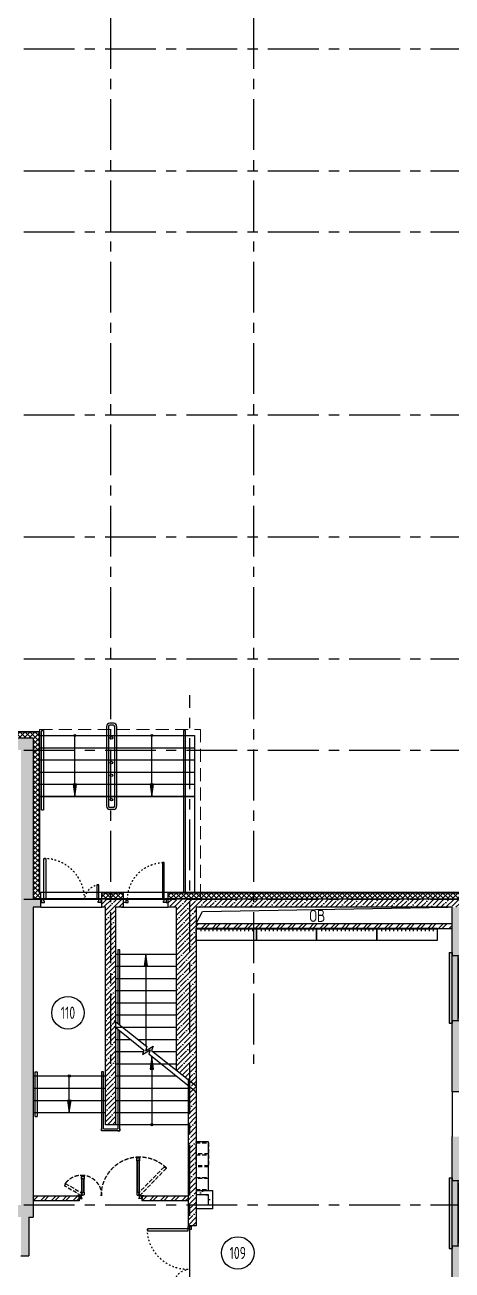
# Model space of a CAD drawing. Header units: millimetres. Extents: x -106726 to 8952771, y -150083 to 686385.
# Drawn here: x 51465 to 61965, y 18355 to 48984 of the extents above; entities that cross this region are included whole.
import ezdxf
from ezdxf import colors
from ezdxf.entities.mleader import LeaderData, LeaderLine
from ezdxf.enums import TextEntityAlignment as Align
from ezdxf.math import Vec2, Vec3

# ---------------------------------------------------------------- set-up
doc = ezdxf.new("R2018")
doc.units = ezdxf.units.MM
for name, pattern in [('ACAD_ISO03W100', [30, 12, -18]), ('CENTER', [2, 1.25, -0.25, 0.25, -0.25]), ('DASHED', [19.05, 12.7, -6.35]), ('HIDDEN', [6, 4, -2]), ('ГОСТ 2.303 4', [7, 5, -2, 0])]:
    doc.linetypes.add(name, pattern=pattern)
doc.layers.add('АР_Названия помещений', color=124, linetype='Continuous', lineweight=5, plot=False)
doc.layers.add('АР_Номер помещения', color=1, linetype='Continuous', lineweight=25)
doc.styles.add('ICOCPEUR', font='isocpeur.ttf')
doc.styles.add('ISOCPEUR', font='isocpeur.ttf', dxfattribs={"width": 0.7})
doc.styles.get("Standard").update_dxf_attribs({"font": 'arial.ttf'})
doc.linetypes.add('Ground1', pattern='A,12,[130,ltypeshp.shx,S=3,R=-150,X=0,Y=-2.598],3,[130,ltypeshp.shx,S=3,R=-150,X=0,Y=-2.598],3,[130,ltypeshp.shx,S=3,R=-150,X=0,Y=-2.598],0', length=18)
doc.linetypes.add('Ground2', pattern='A,12,[130,ltypeshp.shx,S=3,R=-210,X=0,Y=-2.598],3,[130,ltypeshp.shx,S=3,R=-210,X=0,Y=-2.598],3,[130,ltypeshp.shx,S=3,R=-210,X=0,Y=-2.598],0', length=18)
pattern_1 = [(45, (-951587.81, 109999.9), (-123.743687, 123.743687), []), (45, (-951464.07, 109999.9), (-123.743687, 123.743687), [218.75, -43.75, 0, -43.75])]

# ---------------------------------------------------------------- blocks, each defined once
blk = doc.blocks.new('*U605')
h = blk.add_hatch(color=8)
h.dxf.hatch_style = 1
edge = h.paths.add_edge_path()
edge.add_arc((0, 0), 27.6, 359.64, 719.64)
h = blk.add_hatch(color=8)
h.dxf.hatch_style = 1
h.paths.add_polyline_path([(600, -44), (600, 44), (900, 0)])
at = {"color": 8}
blk.add_line((900, 0), (0, 0), dxfattribs=at)
blk.add_lwpolyline([(600, 44), (600, -44), (900, 0), (600, 44)], dxfattribs=at)
blk.add_circle((0, 0), 27.6, dxfattribs=at)
blk = doc.blocks.new('*U619')
h = blk.add_hatch(color=8)
h.dxf.hatch_style = 1
edge = h.paths.add_edge_path()
edge.add_arc((0, 0), 27.6, 359.64, 719.64)
h = blk.add_hatch(color=8)
h.dxf.hatch_style = 1
h.paths.add_polyline_path([(1367, -44), (1367, 44), (1667, 0)])
at = {"color": 8}
blk.add_line((1667, 0), (0, 0), dxfattribs=at)
blk.add_lwpolyline([(1367, 44), (1367, -44), (1667, 0), (1367, 44)], dxfattribs=at)
blk.add_circle((0, 0), 27.6, dxfattribs=at)
blk = doc.blocks.new('Полуторная_на лестницу')
at = {"color": 8}
for points in [[(75, 80), (75, 1080), (125, 1080), (125, 80)], [(1375, 430), (1375, 80), (1425, 80), (1425, 430)]]:
    blk.add_lwpolyline(points, close=True, dxfattribs=at)
for points in [[(0, 0), (0, 80), (20, 80), (20, 0), (0, 0)], [(20, 80), (20, 0), (90, 0), (90, 30), (75, 30), (75, 80), (20, 80)], [(1480, 80), (1480, 0), (1410, 0), (1410, 30), (1425, 30), (1425, 80), (1480, 80)], [(1500, 0), (1500, 80), (1480, 80), (1480, 0), (1500, 0)]]:
    blk.add_lwpolyline(points, dxfattribs=at)
at = {"color": 8, "linetype": 'ACAD_ISO03W100', "ltscale": 3}
for centre, radius, start, end in [((75, 80), 1000, 0, 90), ((1465, 40), 392, 95.9075, 174.0925)]:
    blk.add_arc(centre, radius, start, end, dxfattribs=at)
blk = doc.blocks.new('*U329')
h = blk.add_hatch(color=8)
h.dxf.hatch_style = 1
edge = h.paths.add_edge_path()
edge.add_arc((0, 0), 27.6, 359.64, 719.64)
h = blk.add_hatch(color=8)
h.dxf.hatch_style = 1
h.paths.add_polyline_path([(1200, -44), (1200, 44), (1500, 0)])
at = {"color": 8}
blk.add_line((1500, 0), (0, 0), dxfattribs=at)
blk.add_lwpolyline([(1200, 44), (1200, -44), (1500, 0), (1200, 44)], dxfattribs=at)
blk.add_circle((0, 0), 27.6, dxfattribs=at)
blk = doc.blocks.new('*U342')
at = {"color": 8}
for p, q in [((-863, -125), (-94, -125)), ((-96, -61), (-861, -61)), ((-412, -1489), (-96, -1489)), ((-94, -1425), (-410, -1425))]:
    blk.add_line(p, q, dxfattribs=at)
at = {"color": 8, "linetype": 'ГОСТ 2.303 4', "ltscale": 20}
for points in [[(-66, -90), (-60, -84), (-53, -91), (-52, -90), (-54, -88), (-17, -50), (-11, -57), (-15, -61), (-10, -67), (-4, -61), (-684, 601), (-689, 596), (-683, 590), (-679, 595), (-672, 588), (-709, 551), (-712, 553), (-713, 552), (-705, 545), (-711, 539)], [(-241, -1899), (-248, -1895), (-253, -1904), (-254, -1903), (-253, -1901), (-298, -1874), (-303, -1882), (-298, -1885), (-301, -1892), (-308, -1888), (-71, -1478), (-65, -1482), (-59, -1473), (-58, -1474), (-60, -1476), (-14, -1503), (-9, -1495), (-15, -1492), (-11, -1485), (-4, -1489)]]:
    blk.add_lwpolyline(points, close=True, dxfattribs=at)
at = {"color": 8}
for points in [[(60, -12), (60, -80), (52, -80), (52, -63), (6, -63), (6, -66), (4, -66), (4, -56), (-4, -56), (-4, 12), (0, 12), (0, 4), (-2, 4), (-2, -17), (56, -17), (56, -12)], [(-953, -69), (-953, -61), (-861, -61), (-861, -68), (-877, -68), (-877, -104), (-863, -104), (-863, -125), (-929, -125), (-929, -117), (-939, -117), (-939, -115), (-936, -115), (-936, -63), (-945, -63), (-945, -69)], [(-80, -104), (-877, -104), (-877, -68), (-80, -68)], [(-4, -69), (-4, -61), (-96, -61), (-96, -68), (-80, -68), (-80, -104), (-94, -104), (-94, -125), (-28, -125), (-28, -117), (-18, -117), (-18, -115), (-21, -115), (-21, -63), (-12, -63), (-12, -69)], [(-502, -1433), (-502, -1425), (-410, -1425), (-410, -1446), (-426, -1446), (-426, -1482), (-412, -1482), (-412, -1489), (-478, -1489), (-478, -1481), (-488, -1481), (-488, -1479), (-485, -1479), (-485, -1427), (-494, -1427), (-494, -1433)], [(-426, -1446), (-80, -1446), (-80, -1482), (-426, -1482)], [(-4, -1481), (-4, -1489), (-96, -1489), (-96, -1482), (-80, -1482), (-80, -1446), (-94, -1446), (-94, -1425), (-28, -1425), (-28, -1433), (-18, -1433), (-18, -1435), (-21, -1435), (-21, -1487), (-12, -1487), (-12, -1481)], [(60, -1538), (60, -1470), (52, -1470), (52, -1487), (6, -1487), (6, -1484), (4, -1484), (4, -1494), (-4, -1494), (-4, -1562), (0, -1562), (0, -1554), (-2, -1554), (-2, -1533), (56, -1533), (56, -1538)]]:
    blk.add_lwpolyline(points, close=True, dxfattribs=at)
at = {"color": 8, "linetype": 'Ground2'}
blk.add_lwpolyline([(0, 39), (0, 0), (60, 0)], dxfattribs=at)
at = {"color": 8, "linetype": 'Ground1'}
blk.add_lwpolyline([(60, -1550), (0, -1550), (0, -1589)], dxfattribs=at)
at = {"color": 8, "linetype": 'ГОСТ 2.303 4', "ltscale": 20}
for centre, radius, start, end in [((-4, -61), 949, 135.7298, 180.1036), ((-4, -61), 949, 180, 270), ((-4, -1489), 502, 90, 172.6747), ((-4, -1489), 501, 172.6747, 232.6607)]:
    blk.add_arc(centre, radius, start, end, dxfattribs=at)
blk = doc.blocks.new('*U324')
h = blk.add_hatch(color=8)
h.dxf.hatch_style = 1
h.paths.add_polyline_path([(-1670, -210), (70, -210), (70, -140), (0, -140), (0, 220), (-1600, 220), (-1600, -140), (-1670, -140)])
at = {"color": 8, "lineweight": 30}
for p, q in [((-1600, -140), (-1600, 220)), ((0, -140), (0, 220))]:
    blk.add_line(p, q, dxfattribs=at)
at = {"color": 8}
for p, q in [((0, 220), (-1600, 220)), ((-1600, 70), (0, 70)), ((-1600, 0), (0, 0)), ((-1530, 0), (-1530, 70)), ((-1530, 35), (-70, 35)), ((-70, 0), (-70, 70)), ((-1670, -210), (-1670, -140)), ((-1670, -140), (-1600, -140)), ((-1670, -210), (70, -210)), ((0, -140), (70, -140)), ((70, -210), (70, -140))]:
    blk.add_line(p, q, dxfattribs=at)
blk = doc.blocks.new('_DotSmall')
at = {"color": 8, "linetype": 'ByBlock', "const_width": 0.5}
blk.add_lwpolyline([(-0.0625, 0, 1), (0.0625, 0, 1)], format="xyb", close=True, dxfattribs=at)
blk = doc.blocks.new('*U500')
at = {"layer": 'АР_Номер помещения', "color": 8}
blk.add_circle((-16159, 4201), 400, dxfattribs=at)
at = {"color": 8, "style": 'ISOCPEUR', "width": 0.7, "flags": 1}
blk.add_attdef('КАТЕГОРИЯ', (-499, -2092), '', height=250, dxfattribs=at)
at = {"layer": 'АР_Номер помещения', "color": 8, "style": 'ISOCPEUR', "width": 0.7}
blk.add_attdef('НОМЕР_ПОМЕЩЕНИЯ', text='', height=300, dxfattribs=at).set_placement((-16159, 4201), align=Align.MIDDLE_CENTER)
blk = doc.blocks.new('*U497')
at = {"layer": 'АР_Номер помещения', "color": 8}
blk.add_circle((-16124, 5316), 400, dxfattribs=at)
at = {"color": 8, "style": 'ISOCPEUR', "width": 0.7, "flags": 1}
blk.add_attdef('КАТЕГОРИЯ', (-499, -2092), '', height=250, dxfattribs=at)
at = {"layer": 'АР_Номер помещения', "color": 8, "style": 'ISOCPEUR', "width": 0.7}
blk.add_attdef('НОМЕР_ПОМЕЩЕНИЯ', text='', height=300, dxfattribs=at).set_placement((-16124, 5316), align=Align.MIDDLE_CENTER)
blk = doc.blocks.new('*U363')
at = {"color": 8}
blk.add_lwpolyline([(100, 80), (100, 980), (140, 980), (140, 80)], close=True, dxfattribs=at)
for points in [[(0, 0), (0, 80), (55, 80), (55, 0), (0, 0)], [(55, 80), (55, 0), (115, 0), (115, 40), (100, 40), (100, 80), (55, 80)], [(1045, 80), (1045, 0), (985, 0), (985, 40), (1000, 40), (1000, 80), (1045, 80)], [(1100, 0), (1100, 80), (1045, 80), (1045, 0), (1100, 0)]]:
    blk.add_lwpolyline(points, dxfattribs=at)
at = {"color": 8, "linetype": 'ACAD_ISO03W100', "ltscale": 3}
blk.add_arc((100, 80), 900, 0, 90, dxfattribs=at)
blk = doc.blocks.new('1480х300')
at = {"color": 8}
for p, q in [((167905, -64506), (167905, -63026)), ((167925, -64506), (167925, -63026)), ((167925, -63143), (167975, -63143)), ((167925, -63241), (167975, -63241)), ((167925, -63338), (167975, -63338)), ((167925, -63436), (167975, -63436)), ((167925, -63533), (167975, -63533)), ((167925, -63631), (167975, -63631)), ((167925, -63728), (167975, -63728)), ((167925, -63826), (167975, -63826)), ((167925, -63923), (167975, -63923)), ((167925, -64021), (167975, -64021)), ((167925, -64118), (167975, -64118)), ((167925, -64216), (167975, -64216)), ((167925, -64313), (167975, -64313)), ((167925, -64411), (167975, -64411))]:
    blk.add_line(p, q, dxfattribs=at)
at = {"color": 8, "linetype": 'HIDDEN', "ltscale": 25}
blk.add_line((167915, -64506), (167915, -63026), dxfattribs=at)
at = {"color": 8}
blk.add_lwpolyline([(167905, -64506), (167905, -63026), (168205, -63026)], dxfattribs=at)
at = {"color": 8, "ltscale": 100}
blk.add_lwpolyline([(167905, -64506), (168205, -64506), (168205, -63026), (167905, -63026)], close=True, dxfattribs=at)
blk = doc.blocks.new('Стеллаж гардеробный 1200х300')
at = {"color": 8}
blk.add_lwpolyline([(17457, 23497), (18657, 23497), (18657, 23798), (17457, 23797)], close=True, dxfattribs=at)
at = {"color": 8, "linetype": 'HIDDEN', "ltscale": 25}
for points in [[(17483, 23497), (17753, 23497), (17753, 23797), (17483, 23797)], [(17776, 23497), (18046, 23497), (18046, 23797), (17776, 23797)], [(18338, 23497), (18068, 23497), (18068, 23797), (18338, 23797)], [(18631, 23497), (18361, 23497), (18361, 23797), (18631, 23797)]]:
    blk.add_lwpolyline(points, close=True, dxfattribs=at)

msp = doc.modelspace()

# ---------------------------------------------------------------- hatches: boundary and pattern name
at = {"ltscale": 100}
h = msp.add_hatch(dxfattribs=at)
h.set_pattern_fill('ANSI37', color=256, scale=700)
h.set_pattern_definition([(45, (47385, 6100), (-61.87184, 61.87184), []), (135, (47385, 6100), (-61.87184, -61.87184), [])])
h.paths.add_polyline_path([(55415, 3491.3), (55265, 3491.3), (55265, 1960), (55415, 1960)], flags=17)
h.paths.add_polyline_path([(54990, 27630), (54990, 27480), (62165, 27480), (62165, 22740), (62315, 22740), (62315, 27630)])
h.paths.add_polyline_path([(53355, 27630), (53355, 27480), (53889.9, 27480), (53889.9, 27630)])
h.paths.add_polyline_path([(47985, 31445), (47985, 31595), (46215, 31595), (46215, 31445)])
h.paths.add_polyline_path([(47985, 31595), (47985, 31445), (51665, 31445), (51665, 27480), (51855, 27480), (51855, 27630), (51815, 27630), (51815, 31595)])
h.paths.add_polyline_path([(26921.2, 31445), (26921.2, 31595), (26405, 31595), (26405, 31445)])
h.paths.add_polyline_path([(17279.8, 33795), (17429.8, 33795), (17429.8, 35940), (17279.8, 35940)])
h.paths.add_polyline_path([(68665, 6786.4), (68515, 6786.4), (68515, -100), (55415, -100), (55415, 1560), (55265, 1560), (55265, -250), (68665, -250)])
h.paths.add_polyline_path([(68515, 6786.4), (68665, 6786.4), (68665, 7751.7), (68515, 7751.7)])
h.paths.add_polyline_path([(14829.8, 49446.9), (14979.8, 49446.9), (14979.8, 50520.3), (15129.8, 50520.3), (15129.8, 50670.3), (14829.8, 50670.3)])
h.paths.add_polyline_path([(14979.8, 47930.6), (14829.8, 47930.6), (14829.8, 47170), (17959.8, 47170), (17959.8, 44240), (21080, 44240), (21080, 43610), (21230, 43610), (21230, 44390), (18109.8, 44390), (18109.8, 47320), (14979.8, 47320)])
h.paths.add_polyline_path([(39096.5, 11290), (39096.5, 11433), (47535, 11440), (47535, 6250), (55415, 6250), (55415, 3491.3), (55265, 3491.3), (55265, 6100), (47385, 6100), (47385, 11290)])
h.paths.add_polyline_path([(62315, 12645), (62165, 12645), (62165, 9610), (68515, 9610), (68515, 7991.7), (68665, 7991.7), (68665, 9760), (62315, 9760)])
h.paths.add_polyline_path([(62165.1, 14845), (62315, 14845), (62315, 21640), (62165.2, 21640)])
h.paths.add_polyline_path([(62315, 14845), (62165.1, 14845), (62165.1, 12645), (62315, 12645)])
h.paths.add_polyline_path([(17998.2, 36070), (17998.2, 36220), (17279.8, 36220), (17279.8, 35940), (17429.8, 35940), (17429.8, 36070)])
h.paths.add_polyline_path([(18238.2, 36220), (18238.2, 36070), (21230, 36070), (21230, 42010), (21080, 42010), (21080, 36220)])
h.paths.add_polyline_path([(14829.8, 47930.6), (14979.8, 47930.6), (14979.8, 49446.9), (14829.8, 49446.9)])
h.paths.add_polyline_path([(24755, 31445), (24755, 31595), (17429.8, 31595), (17429.8, 32195), (17279.8, 32195), (17279.8, 31445)])
h.paths.add_polyline_path([(43645, 31595), (43645, 31445), (46215, 31445), (46215, 31595)])
h.paths.add_polyline_path([(41875, 31445), (41875, 31595), (26921.2, 31595), (26921.2, 31445)])
h = msp.add_hatch(dxfattribs=at)
h.set_pattern_fill('ANSI35', color=256, scale=700)
h.set_pattern_definition(pattern_1)
h.paths.add_polyline_path([(51665, 31445), (17165, 31445), (17165, 31145), (51365, 31145), (51365, 19960), (42685, 19960), (42685, 19660), (47535, 19660), (47535, 18477.5), (47735, 18477.5), (47735, 19660), (51365, 19660), (51365, 18702.5), (51565, 18702.5), (51565, 19660), (51665, 19660), (51665, 27280), (51855, 27280), (51855, 27480), (51665, 27480)])
h = msp.add_hatch(dxfattribs=at)
h.set_pattern_fill('ANSI35', color=256, scale=700)
h.set_pattern_definition(pattern_1)
h.paths.add_polyline_path([(53889.9, 27480), (53355, 27480), (53355, 27280), (53445, 27280), (53445, 21930), (53695, 21930), (53695, 27280), (53889.9, 27280)])
h = msp.add_hatch(dxfattribs=at)
h.set_pattern_fill('ANSI35', color=256, scale=700)
h.set_pattern_definition(pattern_1)
h.paths.add_polyline_path([(62165, 27480), (54990, 27480), (54990, 27280), (55180, 27280), (55180, 23280.4), (55475, 23044.6), (55475, 19444.2), (55675, 19444.2), (55675, 27280), (61965, 27280), (62165, 27280)])
h = msp.add_hatch(dxfattribs=at)
h.set_pattern_fill('ANSI35', color=256, scale=700)
h.set_pattern_definition(pattern_1)
h.paths.add_polyline_path([(61965, 22740), (62165, 22740), (62165, 27280.4), (61965, 27279.6)])
h.paths.add_polyline_path([(62165, 21640), (61965, 21640), (61965, 9610), (61865, 9610), (61865, 8263), (62165, 8263), (62165, 9410), (68315, 9410), (68515, 9410), (68515, 9610), (62165, 9610)])
h = msp.add_hatch(dxfattribs=at)
h.set_pattern_fill('ANSI32', color=256, scale=500)
h.set_pattern_definition([(45, (-955814.4, 99938.03), (-132.58252, 132.58252), []), (45, (-955726.02, 99938.03), (-132.58252, 132.58252), [])])
h.paths.add_polyline_path([(55674.6, 26880.4), (61965, 26880.4), (61965, 26760.4), (55590, 26761.2), (55675.4, 26760.4)])
h = msp.add_hatch(color=256)
h.dxf.hatch_style = 1
h.paths.add_polyline_path([(54481.8, 25830), (54393.2, 25830), (54437.5, 26130)])
h = msp.add_hatch(dxfattribs=at)
h.set_pattern_fill('AR-CONC', color=256, scale=2, angle=360)
h.set_pattern_definition([(50, (-351944.93, -121332.63), (364.36934, -31.87817), [38.1, -419.1]), (355, (-351944.93, -121332.63), (-70.48684, 382.1137), [30.48, -335.28117]), (100.451445, (-351914.57, -121335.28), (293.8825, 350.2355), [32.38002, -356.1805]), (46.1842, (-351944.93, -121231.03), (542.1581, -84.08466), [57.15, -628.65]), (96.63556, (-351899.75, -121238.03), (474.8083, 494.85225), [48.57005, -534.2712]), (351.18415, (-351944.93, -121231), (474.8083, 494.85225), [45.7199, -502.91946]), (21, (-351894.13, -121256.43), (303.22878, -204.5304), [38.1, -419.1]), (326, (-351894.13, -121256.43), (123.60406, 368.37593), [30.48, -335.28]), (71.451445, (-351868.86, -121273.47), (426.83284, 163.84554), [32.38002, -356.17988]), (37.5, (-351944.93, -121332.63), (6.177207, 169.110078), [0, -331.216, 0, -340.36, 0, -336.55]), (7.5, (-351944.93, -121332.63), (133.639325, 200.36115), [0, -194.056, 0, -323.596, 0, -128.27]), (327.5, (-352058.21, -121332.63), (271.18119, -11.45749), [0, -127, 0, -396.24, 0, -525.78]), (317.5, (-352109.01, -121332.63), (296.25836, 50.85298), [0, -165.1, 0, -263.144, 0, -373.38])])
h.paths.add_polyline_path([(56075, 20310), (55675, 20310), (55675, 20210), (55975, 20210), (55975, 19960), (56075, 19960)])
h = msp.add_hatch(dxfattribs=at)
h.set_pattern_fill('ANSI32', color=256, scale=500)
h.set_pattern_definition([(45, (-950959.15, 109998.77), (-132.58252, 132.58252), []), (45, (-950870.76, 109998.77), (-132.58252, 132.58252), [])])
h.paths.add_polyline_path([(52795, 20180), (52756.1, 20180), (51665, 20180), (51665, 20060), (52795, 20060)])
h = msp.add_hatch(dxfattribs=at)
h.set_pattern_fill('ANSI32', color=256, scale=500)
h.set_pattern_definition([(45, (-950934.15, 109998.77), (-132.58252, 132.58252), []), (45, (-950845.76, 109998.77), (-132.58252, 132.58252), [])])
h.paths.add_polyline_path([(55475, 20180), (54345, 20180), (54345, 20060), (55475, 20060)])

# ---------------------------------------------------------------- linework, layer by layer
at = {"linetype": 'CENTER', "ltscale": 1000}
for p, q in [((53569.9, 79157.5), (53569.9, 23425.1)), ((57079.9, 79157.5), (57079.9, 23425.1)), ((-12563.8, 48395), (70614.6, 48395)), ((-12563.8, 45395), (70614.6, 45395)), ((-12563.8, 43895), (70614.6, 43895)), ((-12563.8, 39395), (70614.6, 39395)), ((-12563.8, 36395), (70614.6, 36395)), ((-12563.8, 33395), (70614.6, 33395)), ((55515, -1811.3), (55515, 32496.2)), ((-12563.8, 31145), (70614.6, 31145)), ((-12563.8, 27480), (71033.4, 27480)), ((-12563.8, 19960), (71033.4, 19960))]:
    msp.add_line(p, q, dxfattribs=at)
at = {"ltscale": 100}
for p, q in [((47872.2, 31605), (51825, 31605)), ((47872.2, 31595), (51815, 31595)), ((51815, 31595), (51815, 27630)), ((51825, 31605), (51825, 27640)), ((16769.8, 31445), (51665, 31445)), ((51665, 31445), (51665, 27480)), ((51825, 31205), (55634.9, 31205)), ((51825, 30905), (55634.9, 30905)), ((51825, 30605), (55634.9, 30605)), ((51675, 27490), (51675, 30155)), ((51825, 30305), (55634.9, 30305)), ((51874.6, 29680.5), (51924.6, 29680.5)), ((51855, 27630), (51815, 27630)), ((51855, 27640), (51825, 27640)), ((53889.9, 27640), (53355, 27640)), ((53889.9, 27630), (53355, 27630)), ((62325, 27640), (54990, 27640)), ((62315, 27630), (54990, 27630)), ((51855, 27480), (51665, 27480)), ((51665, 27280), (51665, 19660)), ((51855, 27280), (51665, 27280)), ((53914.9, 27490), (51675, 27490)), ((51855, 27280), (51855, 27480)), ((53889.9, 27480), (53355, 27480)), ((53355, 27280), (53355, 27480)), ((53445, 27280), (53355, 27280)), ((53889.9, 27280), (53695, 27280)), ((53889.9, 27280), (53889.9, 27480)), ((55784.9, 27490), (53914.9, 27490)), ((62165, 27480), (54990, 27480)), ((54990, 27280), (54990, 27480)), ((55180, 27280), (54990, 27280)), ((61965, 27280), (55675, 27280)), ((55675, 27280), (55675, 19444.2)), ((61965, 22740), (61965, 27280)), ((53695, 26130), (55180, 26130)), ((53695, 25830), (55180, 25830)), ((53695, 25530), (55180, 25530)), ((53695, 25230), (55180, 25230)), ((53695, 24930), (55180, 24930)), ((53695, 24630), (55180, 24630)), ((53695, 24330), (55180, 24330)), ((53695, 24030), (54059.6, 24030)), ((54242.3, 24030), (55180, 24030)), ((53695, 23730), (54378.6, 23730)), ((54617.6, 23730), (55180, 23730)), ((53695, 23430), (55180, 23430)), ((51665, 23130), (53445, 23130)), ((53695, 23130), (55185.5, 23130)), ((55475, 23044.6), (55475, 19444.2)), ((51665, 22830), (53445, 22830)), ((53695, 22830), (55475, 22830)), ((51665, 22530), (53445, 22530)), ((53695, 22530), (55475, 22530)), ((51665, 22230), (53445, 22230)), ((51715, 22130), (51765, 22130)), ((53695, 22230), (55475, 22230)), ((55475, 21930), (53445, 21930)), ((61965, 9610), (61965, 21640)), ((51565, 19660), (51665, 19660)), ((51565, 19660), (51565, 18702.5)), ((55675, 19444.2), (55475, 19444.2)), ((51365, 18702.5), (51565, 18702.5))]:
    msp.add_line(p, q, dxfattribs=at)
at = {"linetype": 'DASHED', "lineweight": 15, "ltscale": 25}
for p, q in [((51825, 31655), (55784.9, 31655)), ((51825, 31605), (51825, 31655)), ((55784.9, 31655), (55784.9, 27490))]:
    msp.add_line(p, q, dxfattribs=at)
msp.add_line((54437.5, 26130), (54437.5, 23873.9))
at = {"lineweight": 30}
for p, q in [((55675, 20310), (56075, 20310)), ((56075, 20310), (56075, 19860)), ((55975, 20210), (55675, 20210)), ((55675, 19960), (55975, 19960)), ((55975, 19960), (55975, 20210)), ((56075, 19860), (55675, 19860))]:
    msp.add_line(p, q, dxfattribs=at)
at = {"ltscale": 100}
for points in [[(51874.6, 31625), (51924.6, 31625), (51924.6, 29680.5)], [(51874.6, 29680.5), (51874.6, 31625)], [(55411.6, 31625), (55361.6, 31625), (55361.6, 29907.6)], [(55411.6, 27640), (55411.6, 31625)], [(55361.6, 29907.6), (55361.6, 27640)], [(51855, 27480), (51855, 27640)], [(53355, 27480), (53355, 27640)], [(53889.9, 27480), (53889.9, 27640)], [(54990, 27480), (54990, 27640)], [(51855, 27480), (53355, 27480)], [(51855, 27280), (53355, 27280)], [(53445, 21930), (53445, 27280)], [(53695, 27280), (53695, 21930)], [(53835, 27280), (54990, 27280)], [(53889.9, 27480), (54990, 27480)], [(55180, 27280), (55180, 23280.4)], [(55675, 26880.4), (55828, 27172.6), (61872, 27280)], [(55675, 26880.4), (61965, 26880.4)], [(55675, 26760.4), (61965, 26760.4)], [(53795, 24387.5), (53795, 26230), (53745, 26230), (53745, 24427.5)], [(53745, 24281.5), (53745, 21830)], [(53745, 21780), (53795, 21780), (53795, 24241.5)], [(51715, 23230), (51765, 23230), (51765, 22130)], [(51715, 22130), (51715, 23230)], [(53395, 23230), (53345, 23230), (53345, 21780)], [(53395, 21830), (53395, 23230)], [(62165.2, 22740), (61965, 22740)], [(61965, 22740), (61965, 21640)], [(53795, 21830), (53795, 21780), (53345, 21780), (53345, 21830)], [(53395, 21830), (53745, 21830)], [(53695, 21930), (53445, 21930)]]:
    msp.add_lwpolyline(points, dxfattribs=at)
at = {"lineweight": 25}
for points in [[(53470.1, 31727.3), (53470.1, 30704.9), (53470.1, 29765.1)], [(53520.9, 31727.3), (53520.9, 30704.9), (53520.9, 29765.1)], [(53643.7, 31805.6), (53601.4, 31805.6), (53550.6, 31805.6)], [(53639.5, 31759), (53597.1, 31759), (53552.7, 31759)], [(53669.1, 31727.3), (53669.1, 30704.9), (53669.1, 29765.1)], [(53719.9, 31727.3), (53719.9, 30704.9), (53719.9, 29765.1)], [(53639.5, 29733.3), (53597.1, 29733.3), (53552.7, 29733.3)], [(53643.7, 29686.8), (53601.4, 29686.8), (53550.6, 29686.8)]]:
    msp.add_lwpolyline(points, dxfattribs=at)
at = {"ltscale": 100}
for points in [[(51825, 31505), (55634.9, 31505), (55634.9, 30005), (53914.9, 30005), (51825, 30005)], [(55634.9, 30005), (55634.9, 27640), (53914.9, 27640), (51825, 27640), (51825, 30005)]]:
    msp.add_lwpolyline(points, close=True, dxfattribs=at)
for points in [[(54393.2, 25830), (54481.8, 25830), (54437.5, 26130), (54393.2, 25830)], [(53656.4, 24498.3), (54461.8, 23854.5), (54426.8, 23750.6), (54614, 23864.7), (54579, 23760.8), (55675, 22884.7)], [(53656.4, 24352.3), (54390.6, 23765.4), (54355.5, 23661.5), (54542.8, 23775.6), (54507.7, 23671.8), (55675, 22738.7)]]:
    msp.add_lwpolyline(points)
at = {"linetype": 'Continuous', "ltscale": 100}
for points in [[(51665, 20180), (52795, 20180)], [(52795, 20060), (51665, 20060)], [(52795, 20180), (52795, 20060)], [(54345, 20180), (55475, 20180)], [(54345, 20060), (54345, 20180)], [(55475, 20060), (54345, 20060)]]:
    msp.add_lwpolyline(points, dxfattribs=at)
at = {"lineweight": 25}
for centre in [(53595, 31447.9), (53595, 30838.2), (53595, 30525), (53595, 29928.1)]:
    msp.add_circle(centre, 31.8, dxfattribs=at)
for centre, radius, start, end in [((53548.5, 31727.2), 78.4, 88.48653, 179.98526), ((53552.7, 31727.3), 31.8, 90.00133, 179.99867), ((53637.2, 31727.2), 31.9, 0.10119, 85.95248), ((53641.5, 31727.2), 78.4, 0.01609, 88.41566), ((53548.5, 29765.1), 78.4, 180.01474, 271.51347), ((53552.7, 29765.1), 31.8, 180.00133, 269.99867), ((53637.2, 29765.1), 31.9, 274.04752, 359.89881), ((53641.5, 29765.1), 78.4, 271.58434, 359.98391)]:
    msp.add_arc(centre, radius, start, end, dxfattribs=at)

# ---------------------------------------------------------------- block references
at = {"ltscale": 75}
for name, p, rotation in [('*U329', (52691, 31505), 270), ('*U329', (54585.4, 31505), 270), ('*U619', (54585, 21930), 90), ('*U605', (52555, 23130), 270)]:
    msp.add_blockref(name, p, dxfattribs=dict(at, rotation=rotation))
msp.add_blockref('Полуторная_на лестницу', (51855, 27400))
at = {"xscale": -1}
msp.add_blockref('*U363', (54989.9, 27400), dxfattribs=at)
at = {"xscale": -1.000000000000002, "rotation": 90}
for name, p in [('1480х300', (-7350.5, 194665.4)), ('1480х300', (-5870.5, 194665.4)), ('1480х300', (-4390.5, 194665.4)), ('1480х300', (-2910.5, 194665.4)), ('Полуторная_на лестницу', (55555, 19444.2))]:
    msp.add_blockref(name, p, dxfattribs=at)
for name, p, rotation in [('*U324', (62105, 24495), 270), ('Стеллаж гардеробный 1200х300', (79464, 2842.1), 89.97367527938599), ('*U342', (54345, 20180), 270), ('*U324', (62105, 18955), 270)]:
    msp.add_blockref(name, p, dxfattribs=dict(rotation=rotation))
ref = msp.add_blockref('*U497', (68646.7, 19369.6))
ref.add_attrib('НОМЕР_ПОМЕЩЕНИЯ', '110', dxfattribs={"layer": 'АР_Номер помещения', "color": 8, "height": 300, "style": 'ISOCPEUR', "width": 0.7}).set_placement((52522.9, 24685.2), align=Align.MIDDLE_CENTER)
lines = msp.add_mtext('\\W0.8000;', dxfattribs={"layer": 'АР_Названия помещений', "color": 8, "insert": (52541.5, 24685.2), "char_height": 2430.26, "width": 926.94, "attachment_point": 1})
ref.add_attrib('ИМЯ_ПОМЕЩЕНИЯ', '', (52541.5, 24685.2), dxfattribs={"flags": 104}).embed_mtext(lines)
ref = msp.add_blockref('*U500', (72856.7, 14576.1))
ref.add_attrib('НОМЕР_ПОМЕЩЕНИЯ', '109', dxfattribs={"layer": 'АР_Номер помещения', "color": 8, "height": 300, "style": 'ISOCPEUR', "width": 0.7}).set_placement((56697.4, 18777.3), align=Align.MIDDLE_CENTER)
lines = msp.add_mtext('\\W0.8000;', dxfattribs={"layer": 'АР_Названия помещений', "color": 8, "insert": (65099.9, 18668.8), "char_height": 5936.24, "width": 926.94, "attachment_point": 1})
ref.add_attrib('ИМЯ_ПОМЕЩЕНИЯ', '', (65099.9, 18668.8), dxfattribs={"flags": 104}).embed_mtext(lines)

# ---------------------------------------------------------------- texts
at = {"ltscale": 100, "insert": (58651.2, 27068.4), "char_height": 300, "attachment_point": 5, "line_spacing_factor": 0.7, "style": 'ICOCPEUR'}
msp.add_mtext('\\A1;{\\W0.8;ОВ}', dxfattribs=at)

# ---------------------------------------------------------------- leaders
ml = msp.add_multileader_mtext('Standard')
ml.set_content('+13,700', color=8, style='ISOCPEUR')
ml.set_leader_properties(color=8, linetype='Continuous', lineweight=-1)
ml.set_arrow_properties(name='DOTSMALL')
ml.build(insert=Vec2(0, 0))
ml.multileader.update_dxf_attribs({"has_text_frame": 1, "text_left_attachment_type": 4, "text_right_attachment_type": 4, "dogleg_length": 100, "arrow_head_size": 180})
ctx = ml.context
ctx.base_point, ctx.char_height, ctx.arrow_head_size, ctx.landing_gap_size, ctx.plane_origin = Vec3(54221, 506541.4), 250, 180, 50, Vec3(53971.6, 505880.5)
ctx.left_attachment, ctx.right_attachment = 4, 4
notes = []
notes.append((ctx, [(0, (0, 0, 0), (0, 0), (1, 0), 1, [])]))
ctx.mtext.insert, ctx.mtext.width, ctx.mtext.line_spacing_style, ctx.mtext.flow_direction = Vec3(54271, 506874.7), 852.697, 2, 5
ml = msp.add_multileader_mtext('Standard')
ml.set_content('+15,825', color=8, style='ISOCPEUR')
ml.set_leader_properties(color=8, linetype='Continuous', lineweight=-1)
ml.set_arrow_properties(name='DOTSMALL')
ml.build(insert=Vec2(0, 0))
ml.multileader.update_dxf_attribs({"has_text_frame": 1, "text_left_attachment_type": 4, "text_right_attachment_type": 4, "dogleg_length": 100, "arrow_head_size": 180})
ctx = ml.context
ctx.base_point, ctx.char_height, ctx.arrow_head_size, ctx.landing_gap_size, ctx.plane_origin = Vec3(52211.2, 501008.3), 250, 180, 50, Vec3(52690.3, 498055.9)
ctx.left_attachment, ctx.right_attachment = 4, 4
notes.append((ctx, [(0, (0, 0, 0), (0, 0), (1, 0), 1, [])]))
ctx.mtext.insert, ctx.mtext.width, ctx.mtext.line_spacing_style, ctx.mtext.flow_direction = Vec3(52261.2, 501341.7), 852.697, 2, 5
ml = msp.add_multileader_mtext('Standard')
ml.set_content('+9,800', color=8, style='ISOCPEUR')
ml.set_leader_properties(color=8, linetype='Continuous', lineweight=-1)
ml.set_arrow_properties(name='DOTSMALL')
ml.build(insert=Vec2(0, 0))
ml.multileader.update_dxf_attribs({"has_text_frame": 1, "text_left_attachment_type": 4, "text_right_attachment_type": 4, "dogleg_length": 100, "arrow_head_size": 180})
ctx = ml.context
ctx.base_point, ctx.char_height, ctx.arrow_head_size, ctx.landing_gap_size, ctx.plane_origin = Vec3(54221, 386541.4), 250, 180, 50, Vec3(53971.6, 385880.5)
ctx.left_attachment, ctx.right_attachment = 4, 4
notes.append((ctx, [(0, (0, 0, 0), (0, 0), (1, 0), 1, [])]))
ctx.mtext.insert, ctx.mtext.width, ctx.mtext.line_spacing_style, ctx.mtext.flow_direction = Vec3(54271, 386874.7), 852.697, 2, 5
ml = msp.add_multileader_mtext('Standard')
ml.set_content('+11,750', color=8, style='ISOCPEUR')
ml.set_leader_properties(color=8, linetype='Continuous', lineweight=-1)
ml.set_arrow_properties(name='DOTSMALL')
ml.build(insert=Vec2(0, 0))
ml.multileader.update_dxf_attribs({"has_text_frame": 1, "text_left_attachment_type": 4, "text_right_attachment_type": 4, "dogleg_length": 100, "arrow_head_size": 180})
ctx = ml.context
ctx.base_point, ctx.char_height, ctx.arrow_head_size, ctx.landing_gap_size, ctx.plane_origin = Vec3(52211.2, 381008.3), 250, 180, 50, Vec3(52690.3, 378055.9)
ctx.left_attachment, ctx.right_attachment = 4, 4
notes.append((ctx, [(0, (0, 0, 0), (0, 0), (1, 0), 1, [])]))
ctx.mtext.insert, ctx.mtext.width, ctx.mtext.line_spacing_style, ctx.mtext.flow_direction = Vec3(52261.2, 381341.7), 852.697, 2, 5
ml = msp.add_multileader_mtext('Standard')
ml.set_content('+5,925', color=8, style='ISOCPEUR')
ml.set_leader_properties(color=8, linetype='Continuous', lineweight=-1)
ml.set_arrow_properties(name='DOTSMALL')
ml.build(insert=Vec2(0, 0))
ml.multileader.update_dxf_attribs({"has_text_frame": 1, "text_left_attachment_type": 4, "text_right_attachment_type": 4, "dogleg_length": 100, "arrow_head_size": 180})
ctx = ml.context
ctx.base_point, ctx.char_height, ctx.arrow_head_size, ctx.landing_gap_size, ctx.plane_origin = Vec3(55731.7, 311388.1), 250, 180, 50, Vec3(55650.3, 310120.6)
ctx.left_attachment, ctx.right_attachment = 4, 4
notes.append((ctx, [(0, (0, 0, 0), (0, 0), (1, 0), 1, [])]))
ctx.mtext.insert, ctx.mtext.width, ctx.mtext.line_spacing_style, ctx.mtext.flow_direction = Vec3(55781.7, 311721.5), 852.697, 2, 5
ml = msp.add_multileader_mtext('Standard')
ml.set_content('+7,850', color=8, style='ISOCPEUR')
ml.set_leader_properties(color=8, linetype='Continuous', lineweight=-1)
ml.set_arrow_properties(name='DOTSMALL')
ml.build(insert=Vec2(0, 0))
ml.multileader.update_dxf_attribs({"has_text_frame": 1, "text_left_attachment_type": 4, "text_right_attachment_type": 4, "dogleg_length": 100, "arrow_head_size": 180})
ctx = ml.context
ctx.base_point, ctx.char_height, ctx.arrow_head_size, ctx.landing_gap_size, ctx.plane_origin = Vec3(55005.6, 304089.3), 250, 180, 50, Vec3(54924.2, 302821.8)
ctx.left_attachment, ctx.right_attachment = 4, 4
notes.append((ctx, [(0, (0, 0, 0), (0, 0), (1, 0), 1, [])]))
ctx.mtext.insert, ctx.mtext.width, ctx.mtext.line_spacing_style, ctx.mtext.flow_direction = Vec3(55055.6, 304422.7), 852.697, 2, 5
ml = msp.add_multileader_mtext('Standard')
ml.set_content('+5,900', color=8, style='ISOCPEUR')
ml.set_leader_properties(color=8, linetype='Continuous', lineweight=-1)
ml.set_arrow_properties(name='DOTSMALL')
ml.build(insert=Vec2(0, 0))
ml.multileader.update_dxf_attribs({"has_text_frame": 1, "text_left_attachment_type": 4, "text_right_attachment_type": 4, "dogleg_length": 100, "arrow_head_size": 180})
ctx = ml.context
ctx.base_point, ctx.char_height, ctx.arrow_head_size, ctx.landing_gap_size, ctx.plane_origin = Vec3(54006, 266546.4), 250, 180, 50, Vec3(53756.6, 265885.5)
ctx.left_attachment, ctx.right_attachment = 4, 4
notes.append((ctx, [(0, (0, 0, 0), (0, 0), (1, 0), 1, [])]))
ctx.mtext.insert, ctx.mtext.width, ctx.mtext.line_spacing_style, ctx.mtext.flow_direction = Vec3(54056, 266879.7), 852.697, 2, 5
ml = msp.add_multileader_mtext('Standard')
ml.set_content('+7,850', color=8, style='ISOCPEUR')
ml.set_leader_properties(color=8, linetype='Continuous', lineweight=-1)
ml.set_arrow_properties(name='DOTSMALL')
ml.build(insert=Vec2(0, 0))
ml.multileader.update_dxf_attribs({"has_text_frame": 1, "text_left_attachment_type": 4, "text_right_attachment_type": 4, "dogleg_length": 100, "arrow_head_size": 180})
ctx = ml.context
ctx.base_point, ctx.char_height, ctx.arrow_head_size, ctx.landing_gap_size, ctx.plane_origin = Vec3(52211.2, 261008.3), 250, 180, 50, Vec3(52690.3, 258055.9)
ctx.left_attachment, ctx.right_attachment = 4, 4
notes.append((ctx, [(0, (0, 0, 0), (0, 0), (1, 0), 1, [])]))
ctx.mtext.insert, ctx.mtext.width, ctx.mtext.line_spacing_style, ctx.mtext.flow_direction = Vec3(52261.2, 261341.7), 852.697, 2, 5
ml = msp.add_multileader_mtext('Standard')
ml.set_content('+1,975', color=8, style='ISOCPEUR')
ml.set_leader_properties(color=8, linetype='Continuous', lineweight=-1)
ml.set_arrow_properties(name='DOTSMALL')
ml.build(insert=Vec2(0, 0))
ml.multileader.update_dxf_attribs({"has_text_frame": 1, "text_left_attachment_type": 4, "text_right_attachment_type": 4, "dogleg_length": 100, "arrow_head_size": 180})
ctx = ml.context
ctx.base_point, ctx.char_height, ctx.arrow_head_size, ctx.landing_gap_size, ctx.plane_origin = Vec3(55581.7, 191388.1), 250, 180, 50, Vec3(55500.3, 190120.6)
ctx.left_attachment, ctx.right_attachment = 4, 4
notes.append((ctx, [(0, (0, 0, 0), (0, 0), (1, 0), 1, [])]))
ctx.mtext.insert, ctx.mtext.width, ctx.mtext.line_spacing_style, ctx.mtext.flow_direction = Vec3(55631.7, 191721.5), 852.697, 2, 5
ml = msp.add_multileader_mtext('Standard')
ml.set_content('+3,950', color=8, style='ISOCPEUR')
ml.set_leader_properties(color=8, linetype='Continuous', lineweight=-1)
ml.set_arrow_properties(name='DOTSMALL')
ml.build(insert=Vec2(0, 0))
ml.multileader.update_dxf_attribs({"has_text_frame": 1, "text_left_attachment_type": 4, "text_right_attachment_type": 4, "dogleg_length": 100, "arrow_head_size": 180})
ctx = ml.context
ctx.base_point, ctx.char_height, ctx.arrow_head_size, ctx.landing_gap_size, ctx.plane_origin = Vec3(55005.6, 184089.3), 250, 180, 50, Vec3(54924.2, 182821.8)
ctx.left_attachment, ctx.right_attachment = 4, 4
notes.append((ctx, [(0, (0, 0, 0), (0, 0), (1, 0), 1, [])]))
ctx.mtext.insert, ctx.mtext.width, ctx.mtext.line_spacing_style, ctx.mtext.flow_direction = Vec3(55055.6, 184422.7), 852.697, 2, 5
ml = msp.add_multileader_mtext('Standard')
ml.set_content('+2,410', color=8, style='ISOCPEUR')
ml.set_leader_properties(color=8, linetype='Continuous', lineweight=-1)
ml.set_arrow_properties(name='DOTSMALL')
ml.build(insert=Vec2(0, 0))
ml.multileader.update_dxf_attribs({"has_text_frame": 1, "text_left_attachment_type": 4, "text_right_attachment_type": 4, "dogleg_length": 100, "arrow_head_size": 180})
ctx = ml.context
ctx.base_point, ctx.char_height, ctx.arrow_head_size, ctx.landing_gap_size, ctx.plane_origin = Vec3(54006, 146546.4), 250, 180, 50, Vec3(53756.6, 145885.5)
ctx.left_attachment, ctx.right_attachment = 4, 4
notes.append((ctx, [(0, (0, 0, 0), (0, 0), (1, 0), 1, [])]))
ctx.mtext.insert, ctx.mtext.width, ctx.mtext.line_spacing_style, ctx.mtext.flow_direction = Vec3(54056, 146879.7), 852.697, 2, 5
ml = msp.add_multileader_mtext('Standard')
ml.set_content('+3,950', color=8, style='ISOCPEUR')
ml.set_leader_properties(color=8, linetype='Continuous', lineweight=-1)
ml.set_arrow_properties(name='DOTSMALL')
ml.build(insert=Vec2(0, 0))
ml.multileader.update_dxf_attribs({"has_text_frame": 1, "text_left_attachment_type": 4, "text_right_attachment_type": 4, "dogleg_length": 100, "arrow_head_size": 180})
ctx = ml.context
ctx.base_point, ctx.char_height, ctx.arrow_head_size, ctx.landing_gap_size, ctx.plane_origin = Vec3(52211.2, 141008.3), 250, 180, 50, Vec3(52690.3, 138055.9)
ctx.left_attachment, ctx.right_attachment = 4, 4
notes.append((ctx, [(0, (0, 0, 0), (0, 0), (1, 0), 1, [])]))
ctx.mtext.insert, ctx.mtext.width, ctx.mtext.line_spacing_style, ctx.mtext.flow_direction = Vec3(52261.2, 141341.7), 852.697, 2, 5
for ctx, leaders in notes:
    for number, flags, end, landing, length, lines in leaders:
        leader = LeaderData()
        leader.index, (leader.has_last_leader_line, leader.has_dogleg_vector, leader.attachment_direction) = number, flags
        leader.last_leader_point, leader.dogleg_vector, leader.dogleg_length = Vec3(end), Vec3(landing), length
        for number, points, colour, breaks in lines:
            line = LeaderLine()
            line.index, line.vertices, line.color, line.breaks = number, Vec3.list(points), colors.encode_raw_color(colour), breaks
            leader.lines.append(line)
        ctx.leaders.append(leader)

doc.saveas('drawing.dxf')
